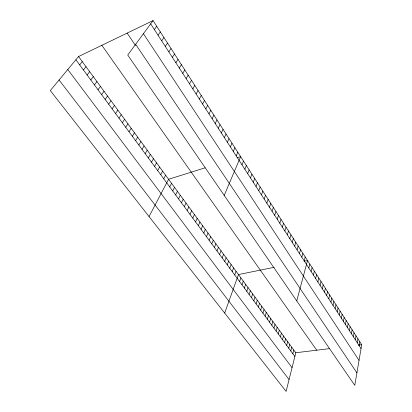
<?xml version="1.0" encoding="UTF-8"?>
<svg xmlns="http://www.w3.org/2000/svg" width="412" height="412" viewBox="0 0 412 412"><rect width="100%" height="100%" fill="white"/><g stroke="black" fill="none" stroke-linecap="round" stroke-linejoin="round"><path stroke-width="0.62" d="M361.71 344.695L354.773 385.344L127.741 55.033L153.053 20.6L361.71 344.695L358.517 345.086M359.135 345.668L359.815 341.759M357.219 342.707L357.91 338.798M355.283 339.725L355.989 335.811M353.336 336.717L354.052 332.808M351.374 333.689L352.106 329.78M349.402 330.64L350.138 326.731M347.409 327.566L348.161 323.657M345.4 324.465L346.168 320.562M343.381 321.345L344.159 317.441M341.342 318.203L342.135 314.299M339.292 315.031L340.096 311.132M337.222 311.838L338.041 307.939M335.136 308.624L335.971 304.72M333.035 305.38L333.885 301.481M330.918 302.109L331.784 298.216M328.786 298.818L329.667 294.925M326.639 295.497L327.53 291.608M324.471 292.154L325.377 288.266M322.287 288.781L323.209 284.898M320.083 285.382L321.02 281.499M317.863 281.957L318.816 278.079M78.568 56.542L295.811 352.744L286.093 391.4L50.29 90.578L78.568 56.542L153.053 20.6M315.628 278.507L316.596 274.629M292.844 353.728L293.797 349.999M313.372 275.025L314.361 271.153M311.101 271.518L312.1 267.646M290.805 350.962L291.768 347.234M288.75 348.176L289.724 344.447M308.809 267.98L309.829 264.113M286.68 345.369L287.669 341.641M284.594 342.547L285.593 338.818M296.738 300.909L307.532 260.549L304.077 261.249M282.493 339.704L283.507 335.976M304.169 260.817L305.22 256.959M280.381 336.836L281.406 333.112M301.826 257.196L302.892 253.339M278.249 333.952L279.295 330.223M299.457 253.54L300.544 249.687M276.107 331.047L277.163 327.319M297.073 249.857L298.175 246.01M273.944 328.122L275.015 324.393M294.662 246.144L295.785 242.297M271.771 325.171L272.857 321.448M269.577 322.205L270.679 318.476M292.237 242.395L293.375 238.558M267.373 319.212L268.485 315.489M265.148 316.2L266.276 312.476M289.791 238.62L290.949 234.788M262.908 313.166L264.051 309.443M287.324 234.809L288.498 230.983M284.836 230.972L286.031 227.146M260.652 310.107L261.811 306.389M258.375 307.028L259.555 303.309M282.328 227.094L283.538 223.283M256.089 303.927L257.279 300.209M253.782 300.801L254.987 297.088M279.794 223.191L281.03 219.38M251.459 297.655L252.68 293.941M277.245 219.251L278.497 215.445M249.116 294.482L250.357 290.769M274.67 215.275L275.942 211.48M246.757 291.284L248.014 287.576M272.075 211.268L273.367 207.478M244.383 288.065L245.655 284.357M269.453 207.226L270.772 203.446M241.988 284.821L243.276 281.118M239.573 281.551L240.881 277.853M266.816 203.152L268.15 199.377M224.684 313.058L238.466 274.562L274.15 267.321M264.149 199.037L265.508 195.267M234.696 274.938L236.035 271.245M232.224 271.596L233.583 267.903M261.46 194.886L262.841 191.127M229.736 268.222L231.117 264.535M258.751 190.705L260.152 186.95M227.233 264.828L228.629 261.141M256.017 186.482L257.438 182.737M224.705 261.404L226.121 257.721M253.256 182.222L254.704 178.484M222.161 257.953L223.592 254.276M219.591 254.477L221.043 250.805M250.47 177.922L251.938 174.199M217.006 250.975L218.478 247.303M247.663 173.586L249.157 169.868M214.4 247.442L215.893 243.775M244.826 169.208L246.345 165.506M211.773 243.883L213.282 240.222M241.968 164.795L243.507 161.097M209.126 240.294L210.656 236.637M224.21 195.386L240.644 156.653L237.013 157.796M206.458 236.679L208.008 233.027M203.765 233.032L205.336 229.386M236.194 155.88L237.781 152.203M201.056 229.36L202.647 225.719M233.28 151.379L234.892 147.712M198.321 225.652L199.933 222.017M230.334 146.837L231.977 143.185M195.561 221.919L197.199 218.288M227.367 142.253L229.031 138.612M192.785 218.154L194.443 214.528M189.983 214.358L191.662 210.738M224.37 137.629L226.059 133.998M187.156 210.532L188.861 206.922M221.342 132.958L223.062 129.342M184.308 206.675L186.033 203.07M218.293 128.245L220.039 124.64M181.44 202.781L183.185 199.181M178.545 198.862L180.312 195.267M215.208 123.492L216.985 119.897M175.625 194.902L177.418 191.317M212.103 118.687L213.9 115.113M172.68 190.916L174.497 187.336M208.961 113.841L210.79 110.277M169.713 186.893L171.552 183.325M149.041 216.558L168.585 179.277L205.099 167.813M205.794 108.948L207.648 105.4M163.724 178.777L165.614 175.224M202.591 104.009L204.481 100.477M160.701 174.683L162.616 171.14M199.362 99.024L201.283 95.507M157.657 170.558L159.599 167.02M196.102 93.993L198.048 90.491M154.582 166.397L156.55 162.869M192.811 88.91L194.788 85.423M151.482 162.194L153.48 158.677M148.356 157.961L150.38 154.454M189.484 83.775L191.492 80.309M145.204 153.691L147.254 150.189M186.126 78.594L188.171 75.144M142.027 149.381L144.102 145.889M138.818 145.034L140.919 141.558M182.737 73.362L184.813 69.927M135.579 140.652L137.711 137.181M179.313 68.078L181.419 64.663M132.319 136.228L134.477 132.772M175.857 62.742L177.999 59.343M129.023 131.768L131.212 128.317M172.365 57.35L174.539 53.972M125.701 127.262L127.921 123.832M168.838 51.907L171.047 48.549M122.349 122.725L124.599 119.3M118.965 118.141L121.246 114.732M165.279 46.407L167.519 43.069M115.556 113.516L117.868 110.117M161.679 40.855L163.961 37.538M112.11 108.85L114.454 105.467M158.048 35.241L160.361 31.951M108.639 104.143L111.013 100.775M105.132 99.395L107.537 96.037M154.376 29.576L156.725 26.301M101.594 94.6L104.03 91.258M98.02 89.759L100.492 86.432M94.42 84.877L96.923 81.566M90.779 79.949L93.323 76.653M87.107 74.974L89.682 71.693M83.404 69.952L86.015 66.687M79.66 64.885L82.307 61.64M295.811 352.744L329.682 348.609M59.076 80.005L289.075 379.545M67.769 69.54L292.057 367.674M75.885 59.771L294.874 356.473M101.852 45.305L316.725 350.19M135.636 44.295L356.905 372.85M127.143 33.104L135.497 45.495M143.422 33.702L359.032 360.366M150.663 23.85L361.041 348.609"/></g></svg>
